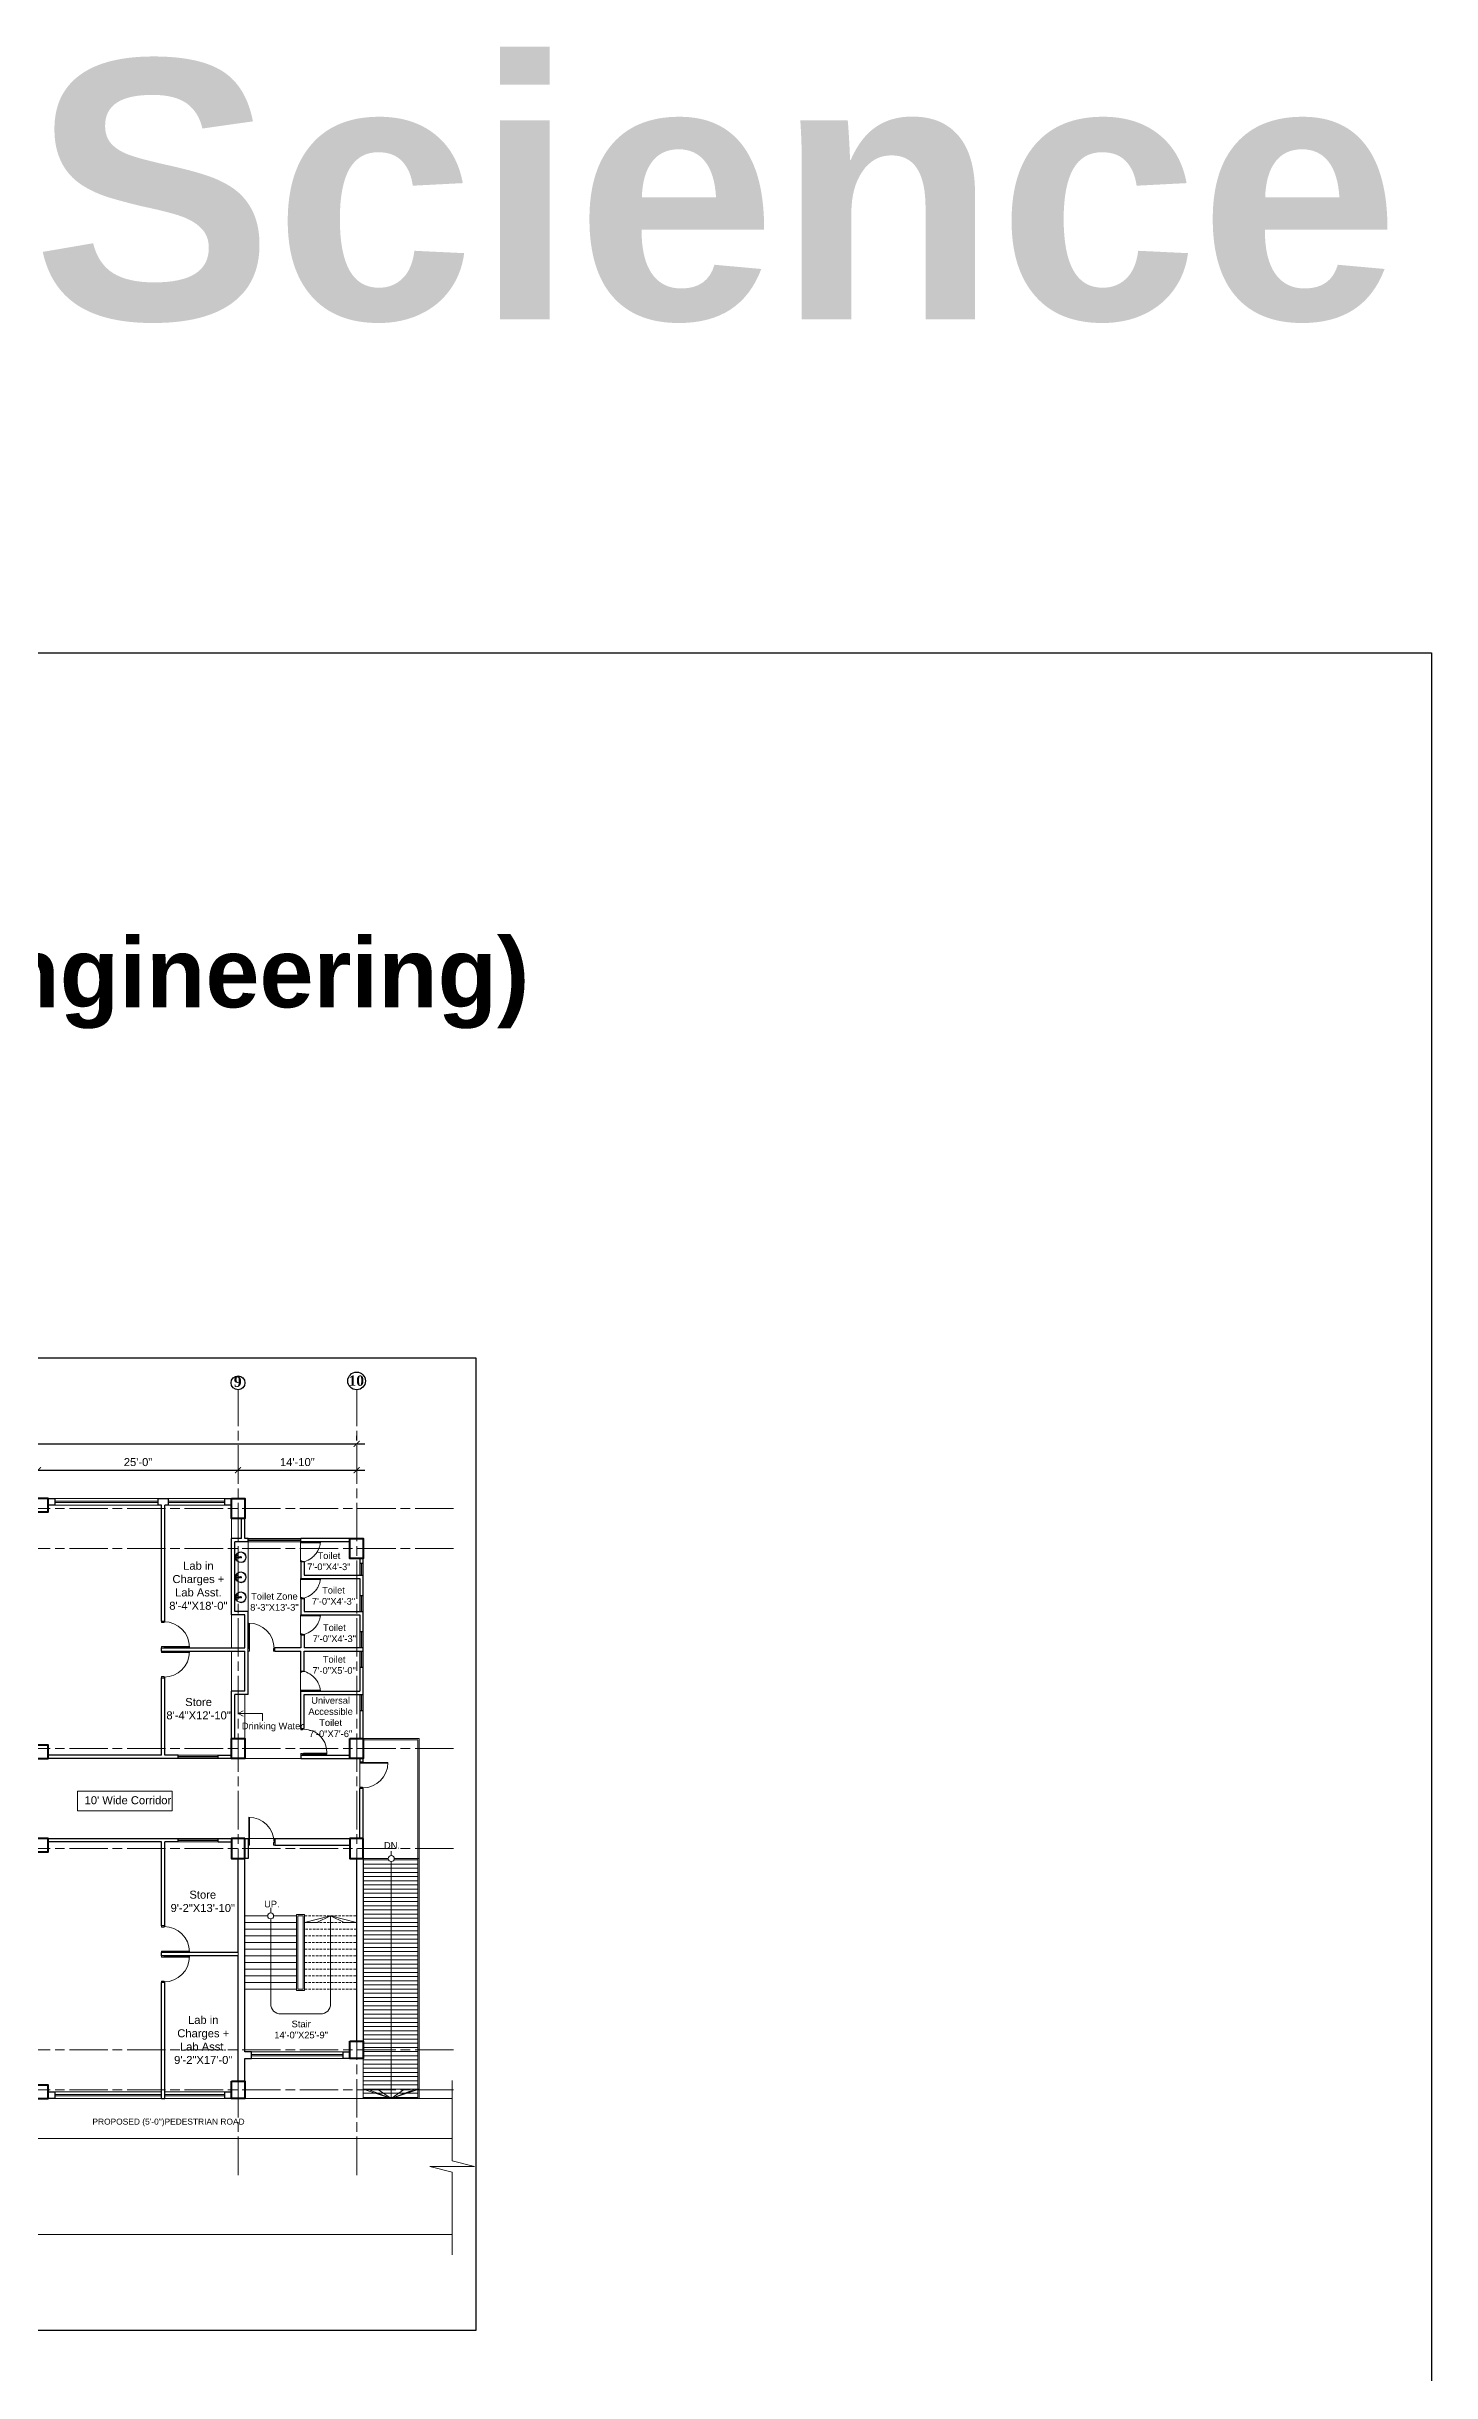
# Model space of a CAD drawing. Header units: inches. Extents: x -12 to 20935469, y -1604 to 24729220.
# Drawn here: x 20905860 to 20907937, y 24723225 to 24726713 of the extents above; entities that cross this region are included whole.
import ezdxf

# ---------------------------------------------------------------- set-up
doc = ezdxf.new("R2010")
doc.units = ezdxf.units.IN
doc.header["$LTSCALE"] = 0.03
doc.header["$MEASUREMENT"] = 0
doc.header["$PDMODE"] = 32
doc.header["$PDSIZE"] = 15
doc.linetypes.add('ACAD_ISO08W100', pattern=[36, 24, -3, 6, -3])
doc.linetypes.add('DASHED2', pattern=[0.375, 0.25, -0.125])
for name, color, linetype, lineweight in [('AV_Text', 7, 'Continuous', 9), ('column', 1, 'Continuous', 40), ('Dim Line', 252, 'Continuous', 13), ('Door', 7, 'Continuous', 18), ('Glass Line', 252, 'Continuous', 9), ('Grid Line', 252, 'Continuous', 18), ('Hatch', 253, 'Continuous', 15), ('Main Wall', 7, 'Continuous', 30), ('RAIL', 23, 'Continuous', 13), ('STAIR', 46, 'Continuous', 15), ('TOILET FIXTURE', 142, 'Continuous', 5), ('wind.', 150, 'Continuous', 20)]:
    doc.layers.add(name, color=color, linetype=linetype, lineweight=lineweight)
doc.layers.add('TEXT', color=7, linetype='Continuous')
doc.styles.add('2', font='swisscl.ttf')
doc.styles.add('RomanS', font='arial.ttf', dxfattribs={"height": 12})
doc.styles.get("Standard").update_dxf_attribs({"font": 'timesbd.ttf'})
doc.dimstyles.new('Aec_Arch_I', dxfattribs={"dimscale": 96, "dimtxt": 12, "dimasz": 0.09375, "dimexe": 0.125, "dimexo": 0.125, "dimgap": 0.0625, "dimtad": 1, "dimdec": 0, "dimzin": 3, "dimdsep": 46, "dimlunit": 4, "dimtxsty": 'RomanS', "dimblk1": 'ARCHTICK', "dimblk2": 'ARCHTICK', "dimsah": 1, "dimcen": 0.09375, "dimdle": 0.125, "dimadec": 0, "dimazin": 0, "dimtfac": 0.75, "dimtdec": 0, "dimtmove": 2, "dimatfit": 3, "dimldrblk": 'ARCHTICK', "dimfxl": 1, "dimfrac": 1, "dimtolj": 1, "dimtzin": 0, "dimarcsym": 0})

# ---------------------------------------------------------------- blocks, each defined once
blk = doc.blocks.new('$D40')
at = {"layer": 'Door'}
for p, q in [((1, 4), (1, 42)), ((2, 0), (2, 42)), ((1, 5), (0, 5)), ((2, 0), (0, 0)), ((2, 4), (1, 4)), ((39, 4), (38, 4)), ((38, 4), (38, 0)), ((40, 0), (38, 0)), ((40, 5), (39, 5)), ((39, 5), (39, 4))]:
    blk.add_line(p, q, dxfattribs=at)
blk.add_arc((1, 4), 38, 0, 90, dxfattribs=at)
blk = doc.blocks.new('sssss-flat-876')
at = {"layer": 'Door', "linetype": 'Continuous', "ltscale": 3}
blk.add_line((3666.5, 84027.2), (3666.5, 84055.7), dxfattribs=at)
at = {"layer": 'Door', "linetype": 'Continuous', "ltscale": 3, "extrusion": (-7.21527e-09, -3.35624e-18, 1), "elevation": 0}
for points in [[(3666.5, 84057.2), (3666.5, 84055.7), (3668.4, 84055.7), (3668.4, 84056.5), (3670.2, 84056.5), (3670.2, 84057.2)], [(3668.4, 84055.7), (3696.2, 84055.7), (3696.2, 84056.5), (3668.4, 84056.5)]]:
    blk.add_lwpolyline(points, close=True, dxfattribs=at)
at = {"layer": 'Door', "linetype": 'Continuous', "ltscale": 3, "flags": 128}
blk.add_lwpolyline([(3670.2, 84027.2, 0.04096), (3675.5, 84028.9, 0.082496), (3684.9, 84034.8, 0.052187), (3689.7, 84040, 0.043988), (3692.9, 84045, 0.036571), (3694.8, 84049.6, 0.034751), (3695.9, 84054.2, 0.011435), (3696.2, 84055.7)], format="xyb", dxfattribs=at)
at = {"layer": 'Door', "linetype": 'Continuous', "ltscale": 3}
blk.add_lwpolyline([(3666.5, 84027.2), (3666.5, 84028.7), (3668.4, 84028.7), (3668.4, 84027.9), (3670.2, 84027.9), (3670.2, 84027.2)], close=True, dxfattribs=at)
blk = doc.blocks.new('Door_45')
at = {"layer": 'Door'}
for p, q in [((1.5, 5), (1.5, 44)), ((1.5, 40), (2.2, 40)), ((2.2, 40), (2.2, 39.5)), ((2.2, 39.5), (2.7, 39.5)), ((2.7, 39.5), (2.7, 40)), ((2.7, 40), (3.5, 40)), ((3.5, 44), (3.5, 5)), ((0, 0), (0, 5)), ((0, 5), (1.5, 5)), ((1.5, 25.8), (2.2, 25.8)), ((1.5, 12.6), (2.2, 12.6)), ((3.5, 5), (1.5, 5)), ((1.5, 5), (1.5, 3)), ((1.5, 3), (2.5, 3)), ((2.2, 25.8), (2.2, 25.3)), ((2.2, 25.3), (2.7, 25.3)), ((2.2, 12.6), (2.2, 13.1)), ((2.2, 13.1), (2.7, 13.1)), ((2.5, 3), (2.5, 0)), ((2.7, 25.8), (3.5, 25.8)), ((2.7, 25.3), (2.7, 25.8)), ((2.7, 13.1), (2.7, 12.6)), ((2.7, 12.6), (3.5, 12.6)), ((42.5, 3), (42.5, 0)), ((43.5, 3), (42.5, 3)), ((45, 5), (43.5, 5)), ((43.5, 5), (43.5, 3)), ((45, 0), (45, 5)), ((2.5, 0), (0, 0)), ((42.5, 0), (45, 0))]:
    blk.add_line(p, q, dxfattribs=at)
blk.add_arc((4.7, 5.3), 38.8, 359.6233, 94.6685, dxfattribs=at)
blk = doc.blocks.new('7-flat-72')
at = {"layer": 'Glass Line', "color": 8, "ltscale": 20}
for p, q in [((-64478.7, 376960.5), (-64480.3, 376960.5)), ((-64480.3, 376959.5), (-64480.3, 376960.5)), ((-64480.3, 376959.5), (-64480.3, 376960.5)), ((-64480.1, 376959.5), (-64480.1, 376960.5)), ((-64479.9, 376959.5), (-64479.9, 376960.5)), ((-64479.5, 376959.5), (-64479.5, 376960.5)), ((-64479.1, 376959.5), (-64479.1, 376960.5)), ((-64478.9, 376959.5), (-64478.9, 376960.5)), ((-64478.8, 376959.5), (-64478.8, 376960.5)), ((-64478.7, 376959.5), (-64478.7, 376960.5)), ((-64476.6, 376959.4), (-64476.6, 376966.6)), ((-64475.5, 376966.6), (-64476.6, 376966.6)), ((-64475.5, 376959.4), (-64475.5, 376966.6)), ((-64473.3, 376960.5), (-64471.7, 376960.5)), ((-64473.3, 376959.5), (-64473.3, 376960.5)), ((-64473.3, 376959.5), (-64473.3, 376960.5)), ((-64473.1, 376959.5), (-64473.1, 376960.5)), ((-64472.9, 376959.5), (-64472.9, 376960.5)), ((-64472.5, 376959.5), (-64472.5, 376960.5)), ((-64472.1, 376959.5), (-64472.1, 376960.5)), ((-64471.9, 376959.5), (-64471.9, 376960.5)), ((-64471.8, 376959.5), (-64471.8, 376960.5)), ((-64471.7, 376959.5), (-64471.7, 376960.5)), ((-64478.7, 376959.5), (-64480.3, 376959.5)), ((-64480.3, 376959.1), (-64480.3, 376959.4)), ((-64478.7, 376959.4), (-64480.3, 376959.4)), ((-64478.7, 376959.1), (-64480.3, 376959.1)), ((-64480.2, 376959.4), (-64480.2, 376959.5)), ((-64478.9, 376959.4), (-64478.9, 376959.5)), ((-64478.7, 376959.1), (-64478.7, 376959.4)), ((-64475.1, 376959.4), (-64476.9, 376959.4)), ((-64476.9, 376959.1), (-64476.9, 376959.4)), ((-64475.1, 376959.1), (-64476.9, 376959.1)), ((-64475.1, 376959.1), (-64475.1, 376959.4)), ((-64473.3, 376959.5), (-64471.7, 376959.5)), ((-64473.3, 376959.1), (-64473.3, 376959.4)), ((-64473.3, 376959.4), (-64471.7, 376959.4)), ((-64473.3, 376959.1), (-64471.7, 376959.1)), ((-64473.1, 376959.4), (-64473.1, 376959.5)), ((-64471.9, 376959.4), (-64471.9, 376959.5)), ((-64471.7, 376959.1), (-64471.7, 376959.4))]:
    blk.add_line(p, q, dxfattribs=at)
blk.add_circle((-64476, 376968.4, 0), 1.08, dxfattribs=at)
for radius, start, end in [(8.1, 273.8334, 266.1883), (7.55, 274.115, 265.9068)]:
    blk.add_arc((-64476, 376968.4, 0), radius, start, end, dxfattribs=at)
blk = doc.blocks.new('SFSFSFS-flat-72')
at = {"layer": 'TOILET FIXTURE', "ltscale": 0.2}
blk.add_lwpolyline([(-3918.5, -3608.1), (-3918.5, -3602.7), (-3923.9, -3602.7), (-3923.9, -3608.1)], close=True, dxfattribs=at)
at = {"layer": 'TOILET FIXTURE', "ltscale": 20}
blk.add_blockref('7-flat-72', (60554.8, -380567.2), dxfattribs=at)
blk = doc.blocks.new('_ArchTick')
at = {"color": 0, "linetype": 'ByBlock', "lineweight": 35, "const_width": 0.15}
blk.add_lwpolyline([(-0.5, -0.5), (0.5, 0.5)], dxfattribs=at)
blk = doc.blocks.new('*D10')
at = {"layer": 'Defpoints', "color": 0, "transparency": 16777216}
for p in [(20832473.8, 24724578.2), (20832773.8, 24724578.2), (20832773.8, 24724578.2)]:
    blk.add_point(p, dxfattribs=at)
at = {"layer": 'Dim Line', "color": 0, "lineweight": -2, "transparency": 16777216}
blk.add_line((20832461.8, 24724578.2), (20832785.8, 24724578.2), dxfattribs=at)
at = {"layer": 'Dim Line', "color": 0, "lineweight": -2, "transparency": 16777216, "xscale": 9, "yscale": 9, "zscale": 9, "rotation": 180}
blk.add_blockref('_ArchTick', (20832473.8, 24724578.2), dxfattribs=at)
at = {"layer": 'Dim Line', "color": 0, "lineweight": -2, "transparency": 16777216, "xscale": 9, "yscale": 9, "zscale": 9}
blk.add_blockref('_ArchTick', (20832773.8, 24724578.2), dxfattribs=at)
at = {"layer": 'Dim Line', "color": 0, "transparency": 16777216, "insert": (20832623.8, 24724590.3), "char_height": 12, "attachment_point": 5, "style": 'RomanS'}
blk.add_mtext('\\A1;25\'-0"', dxfattribs=at)
blk = doc.blocks.new('*D11')
at = {"layer": 'Defpoints', "color": 0, "transparency": 16777216}
for p in [(20832773.8, 24724578.2), (20832951.8, 24724578.2), (20832951.8, 24724578.2)]:
    blk.add_point(p, dxfattribs=at)
at = {"layer": 'Dim Line', "color": 0, "lineweight": -2, "transparency": 16777216}
for p, q in [((20832761.8, 24724578.2), (20832963.8, 24724578.2)), ((20832951.8, 24724566.2), (20832951.8, 24724566.2))]:
    blk.add_line(p, q, dxfattribs=at)
at = {"layer": 'Dim Line', "color": 0, "lineweight": -2, "transparency": 16777216, "xscale": 9, "yscale": 9, "zscale": 9, "rotation": 180}
blk.add_blockref('_ArchTick', (20832773.8, 24724578.2), dxfattribs=at)
at = {"layer": 'Dim Line', "color": 0, "lineweight": -2, "transparency": 16777216, "xscale": 9, "yscale": 9, "zscale": 9}
blk.add_blockref('_ArchTick', (20832951.8, 24724578.2), dxfattribs=at)
at = {"layer": 'Dim Line', "color": 0, "transparency": 16777216, "insert": (20832862.8, 24724590.3), "char_height": 12, "attachment_point": 5, "style": 'RomanS'}
blk.add_mtext('\\A1;14\'-10"', dxfattribs=at)
blk = doc.blocks.new('*D13')
at = {"layer": 'Defpoints', "color": 0, "transparency": 16777216}
for p in [(20832951.8, 24724617.8), (20830948.3, 24724610.7), (20832951.8, 24724610.7)]:
    blk.add_point(p, dxfattribs=at)
at = {"layer": 'Dim Line', "color": 0, "lineweight": -2, "transparency": 16777216}
for p, q in [((20830936.3, 24724617.8), (20832963.8, 24724617.8)), ((20830948.3, 24724622.7), (20830948.3, 24724629.8)), ((20832951.8, 24724622.7), (20832951.8, 24724629.8))]:
    blk.add_line(p, q, dxfattribs=at)
at = {"layer": 'Dim Line', "color": 0, "lineweight": -2, "transparency": 16777216, "xscale": 9, "yscale": 9, "zscale": 9, "rotation": 180}
blk.add_blockref('_ArchTick', (20830948.3, 24724617.8), dxfattribs=at)
at = {"layer": 'Dim Line', "color": 0, "lineweight": -2, "transparency": 16777216, "xscale": 9, "yscale": 9, "zscale": 9}
blk.add_blockref('_ArchTick', (20832951.8, 24724617.8), dxfattribs=at)
at = {"layer": 'Dim Line', "color": 0, "transparency": 16777216, "insert": (20831950, 24724629.9), "char_height": 12, "attachment_point": 5, "style": 'RomanS'}
blk.add_mtext('\\A1;166\'-11"', dxfattribs=at)
blk = doc.blocks.new('fff')
at = {"layer": 'Grid Line', "color": 252, "linetype": 'ACAD_ISO08W100', "lineweight": 9, "ltscale": 80, "true_color": 0x939598}
for p, q in [((20832773.8, 24723521.1), (20832773.8, 24724698.8)), ((20832951.8, 24723521.1), (20832951.8, 24724698.8)), ((20833096.9, 24724520.6), (20830726.1, 24724520.6)), ((20833096.9, 24724460.6), (20830726.1, 24724460.6)), ((20833096.9, 24724160.7), (20830726.1, 24724160.7)), ((20833096.9, 24724010.7), (20830726.1, 24724010.7)), ((20833096.9, 24723708.7), (20830726.1, 24723708.7)), ((20833096.9, 24723648.8), (20830726.1, 24723648.8))]:
    blk.add_line(p, q, dxfattribs=at)
at = {"layer": 'Dim Line'}
for base, p1, p2, picture, middle in [((20832951.7523, 24724617.8128), (20830948.3088, 24724610.7482), (20832951.7523, 24724610.7482), '*D13', (20831950.0306, 24724629.9397)), ((20832773.8, 24724578.2), (20832473.8, 24724578.2), (20832773.8, 24724578.2), '*D10', (20832623.8, 24724590.3)), ((20832951.8, 24724578.2), (20832773.8, 24724578.2), (20832951.8, 24724578.2), '*D11', (20832862.8, 24724590.3))]:
    dim = blk.add_linear_dim(base=base, p1=p1, p2=p2, dimstyle='Aec_Arch_I', dxfattribs=at)
    dim.commit()
    dim.dimension.update_dxf_attribs({"geometry": picture, "text_midpoint": middle})

msp = doc.modelspace()

# ---------------------------------------------------------------- hatches: boundary and pattern name
at = {"layer": 'STAIR', "lineweight": 5}
h = msp.add_hatch(dxfattribs=at)
h.set_pattern_fill('ANSI31', color=253, scale=50, angle=135)
h.set_pattern_definition([(180, (73373.088, -4e-09), (-4e-16, -6.25), [])])
edge = h.paths.add_edge_path()
edge.add_arc((20906376.8, 24723995.7), 4.45, 180, 360)
edge.add_line((20906381.3, 24723995.7), (20906416.8, 24723995.7))
edge.add_line((20906416.8, 24723995.7), (20906416.8, 24723635.7))
edge.add_line((20906416.8, 24723635.7), (20906334.8, 24723635.7))
edge.add_line((20906334.8, 24723635.7), (20906334.8, 24723995.7))
edge.add_line((20906334.8, 24723995.7), (20906372.4, 24723995.7))

# ---------------------------------------------------------------- linework, layer by layer
at = {"color": 252, "lineweight": 5}
for p, q in [((20906161.9, 24724366.4), (20906161.9, 24724470.6)), ((20906156.9, 24724175.7), (20906156.9, 24724241.8))]:
    msp.add_line(p, q, dxfattribs=at)
at = {"lineweight": 9}
for p, q in [((20906147.3, 24724213.5), (20906154.6, 24724217.5)), ((20906147.3, 24724213.5), (20906183.5, 24724213.5)), ((20906147.3, 24724213.5), (20906154.6, 24724209.4)), ((20906183.5, 24724213.5), (20906183.5, 24724202.2))]:
    msp.add_line(p, q, dxfattribs=at)
msp.add_line((20906245.9, 24724150.9), (20906240.9, 24724150.9))
msp.add_lwpolyline([(20902428.7, 24725803.9), (20907937.3, 24725803.9), (20907937.3, 24699904.9), (20902428.7, 24699904.9)], close=True)
at = {"layer": 'column', "lineweight": 40, "ltscale": 20}
for points in [[(20905831.9, 24724535.6), (20905831.9, 24724515.6), (20905861.9, 24724515.6), (20905861.9, 24724535.6)], [(20906136.9, 24724535.6), (20906156.9, 24724535.6), (20906156.9, 24724505.6), (20906136.9, 24724505.6)], [(20906314.8, 24724475.6), (20906334.8, 24724475.6), (20906334.8, 24724445.6), (20906314.8, 24724445.6)], [(20905831.9, 24724165.7), (20905831.9, 24724145.7), (20905861.9, 24724145.7), (20905861.9, 24724165.7)], [(20906136.9, 24724175.7), (20906156.9, 24724175.7), (20906156.9, 24724145.7), (20906136.9, 24724145.7)], [(20906314.8, 24724175.7), (20906334.8, 24724175.7), (20906334.8, 24724145.7), (20906314.8, 24724145.7)], [(20905831.9, 24724025.7), (20905831.9, 24724005.7), (20905861.9, 24724005.7), (20905861.9, 24724025.7)], [(20906156.9, 24724025.7), (20906136.9, 24724025.7), (20906136.9, 24723995.7), (20906156.9, 24723995.7)], [(20906334.8, 24724025.7), (20906314.8, 24724025.7), (20906314.8, 24723995.7), (20906334.8, 24723995.7)], [(20906314.8, 24723721.7), (20906334.8, 24723721.7), (20906334.8, 24723695.7), (20906314.8, 24723695.7)], [(20905831.9, 24723655.7), (20905831.9, 24723635.7), (20905861.9, 24723635.7), (20905861.9, 24723655.7)], [(20906136.9, 24723661.7), (20906156.9, 24723661.7), (20906156.9, 24723635.7), (20906136.9, 24723635.7)]]:
    msp.add_lwpolyline(points, close=True, dxfattribs=at)
at = {"layer": 'Defpoints'}
msp.add_lwpolyline([(20904064.9, 24724746.5), (20906503.7, 24724746.5), (20906503.7, 24723288), (20904064.9, 24723288)], close=True, dxfattribs=at)
at = {"layer": 'Hatch', "lineweight": 5}
for p, q in [((20906136.9, 24724475.6), (20906136.9, 24724505.6)), ((20906136.9, 24724361.4), (20906136.9, 24724311.8)), ((20906136.9, 24724246.8), (20906136.9, 24724306.8))]:
    msp.add_line(p, q, dxfattribs=at)
at = {"layer": 'Hatch'}
for p, q in [((20906334.8, 24723995.7), (20906372.4, 24723995.7)), ((20906381.3, 24723995.7), (20906418.8, 24723995.7)), ((20906468, 24723662.9), (20906468, 24723542.2)), ((20906156.9, 24723635.7), (20906468, 24723635.8)), ((20906468, 24723533.8), (20906434.6, 24723533.8)), ((20906468, 24723525.3), (20906434.6, 24723533.8)), ((20906468, 24723542.2), (20906501.4, 24723533.8)), ((20906501.4, 24723533.8), (20906468, 24723533.8)), ((20906468, 24723525.3), (20906468, 24723401.4)), ((20904137.9, 24723431.8), (20906468, 24723431.8))]:
    msp.add_line(p, q, dxfattribs=at)
at = {"layer": 'Hatch', "lineweight": 0}
msp.add_line((20905644.8, 24723575.8), (20906468, 24723575.8), dxfattribs=at)
at = {"layer": 'Hatch', "lineweight": 5}
msp.add_lwpolyline([(20905406.9, 24724025.7), (20906329.8, 24724025.7), (20906329.8, 24724145.7), (20906240.9, 24724145.7), (20906156.9, 24724145.7), (20905406.9, 24724145.8)], dxfattribs=at)
at = {"layer": 'Hatch', "lineweight": 0}
msp.add_lwpolyline([(20905906.3, 24724096.6), (20906048.3, 24724096.6), (20906048.3, 24724067.1), (20905906.3, 24724067.1)], close=True, dxfattribs=at)
at = {"layer": 'Main Wall', "lineweight": 30}
for p, q in [((20906026.9, 24724525.6), (20906026.9, 24724535.6)), ((20906026.9, 24724535.6), (20906041.9, 24724535.6)), ((20906031.9, 24724525.6), (20906026.9, 24724525.6)), ((20906031.9, 24724351.8), (20906031.9, 24724525.6)), ((20906036.9, 24724351.8), (20906036.9, 24724525.6)), ((20906041.9, 24724525.6), (20906036.9, 24724525.6)), ((20906041.9, 24724535.6), (20906041.9, 24724525.6)), ((20906126.9, 24724535.6), (20906136.9, 24724535.6)), ((20906126.9, 24724525.6), (20906126.9, 24724535.6)), ((20906136.9, 24724525.6), (20906126.9, 24724525.6)), ((20906136.9, 24724361.4), (20906136.9, 24724475.6)), ((20906151.9, 24724475.6), (20906136.9, 24724475.6)), ((20906151.9, 24724475.6), (20906151.9, 24724505.6)), ((20906156.9, 24724475.6), (20906156.9, 24724505.6)), ((20906161.9, 24724475.6), (20906156.9, 24724475.6)), ((20906161.9, 24724470.6), (20906161.9, 24724475.6)), ((20906314.8, 24724475.6), (20906240.9, 24724475.6)), ((20906240.9, 24724470.6), (20906240.9, 24724475.6)), ((20906141.9, 24724366.4), (20906141.9, 24724470.6)), ((20906161.9, 24724470.6), (20906141.9, 24724470.6)), ((20906314.8, 24724470.6), (20906240.9, 24724470.6)), ((20906334.8, 24724439), (20906334.8, 24724445.6)), ((20906245.9, 24724440.6), (20906240.9, 24724440.6)), ((20906240.9, 24724416), (20906329.8, 24724416)), ((20906334.8, 24724390.4), (20906334.8, 24724421)), ((20906240.9, 24724386), (20906245.9, 24724386)), ((20906031.9, 24724351.8), (20906036.9, 24724351.8)), ((20906156.9, 24724361.4), (20906136.9, 24724361.4)), ((20906161.9, 24724366.4), (20906141.9, 24724366.4)), ((20906156.9, 24724311.8), (20906156.9, 24724361.4)), ((20906161.9, 24724311.8), (20906161.9, 24724366.4)), ((20906240.9, 24724361.4), (20906329.8, 24724361.4)), ((20906329.8, 24724361.4), (20906329.8, 24724335.8)), ((20906334.8, 24724335.8), (20906334.8, 24724366.4)), ((20906031.9, 24724306.8), (20906031.9, 24724311.8)), ((20906031.9, 24724311.8), (20906156.9, 24724311.8)), ((20906031.9, 24724306.8), (20906156.9, 24724306.8)), ((20906156.9, 24724246.8), (20906156.9, 24724306.8)), ((20906161.9, 24724241.8), (20906161.9, 24724311.8)), ((20906201.9, 24724306.8), (20906201.9, 24724311.8)), ((20906201.9, 24724306.8), (20906240.9, 24724306.8)), ((20906240.9, 24724331.4), (20906245.9, 24724331.4)), ((20906240.9, 24724276.8), (20906240.9, 24724306.8)), ((20906334.8, 24724311.8), (20906245.9, 24724311.8)), ((20906245.9, 24724306.8), (20906334.8, 24724306.8)), ((20906245.9, 24724276.8), (20906245.9, 24724306.8)), ((20906334.8, 24724335.8), (20906329.8, 24724335.8)), ((20906334.8, 24724306.8), (20906334.8, 24724311.8)), ((20906031.9, 24724150.7), (20906031.9, 24724266.8)), ((20906031.9, 24724266.8), (20906036.9, 24724266.8)), ((20906036.9, 24724150.7), (20906036.9, 24724266.8)), ((20906240.9, 24724276.8), (20906245.9, 24724276.8)), ((20906329.8, 24724282.8), (20906334.8, 24724282.8)), ((20906329.8, 24724282.8), (20906329.8, 24724246.8)), ((20906334.8, 24724241.8), (20906334.8, 24724282.8)), ((20906136.9, 24724175.7), (20906136.9, 24724246.8)), ((20906156.9, 24724246.8), (20906136.9, 24724246.8)), ((20906141.9, 24724175.7), (20906141.9, 24724241.8)), ((20906161.9, 24724241.8), (20906141.9, 24724241.8)), ((20906240.9, 24724190.9), (20906240.9, 24724246.8)), ((20906240.9, 24724246.8), (20906329.8, 24724246.8)), ((20906245.9, 24724190.9), (20906245.9, 24724241.8)), ((20906245.9, 24724241.8), (20906334.8, 24724241.8)), ((20906329.8, 24724217.8), (20906329.8, 24724175.7)), ((20906329.8, 24724217.8), (20906334.8, 24724217.8)), ((20906334.8, 24724175.7), (20906334.8, 24724217.8)), ((20906240.9, 24724190.9), (20906245.9, 24724190.9)), ((20906031.9, 24724150.7), (20905861.9, 24724150.7)), ((20906056.9, 24724145.7), (20905861.9, 24724145.7)), ((20906056.9, 24724150.7), (20906036.9, 24724150.7)), ((20906056.9, 24724145.7), (20906056.9, 24724150.7)), ((20906240.9, 24724150.9), (20906314.8, 24724150.9)), ((20906240.9, 24724150.9), (20906240.9, 24724145.9)), ((20906240.9, 24724145.9), (20906314.8, 24724145.9)), ((20906329.8, 24724025.7), (20906329.8, 24724100.7)), ((20906334.8, 24724100.7), (20906329.8, 24724100.7)), ((20906334.8, 24724100.7), (20906329.8, 24724100.7)), ((20906334.8, 24724025.7), (20906334.8, 24724100.7)), ((20905861.9, 24724025.7), (20906056.9, 24724025.7)), ((20906056.9, 24724025.7), (20906056.9, 24724025.7)), ((20906056.9, 24724020.7), (20906056.9, 24724025.7)), ((20906116.9, 24724020.7), (20906116.9, 24724025.7)), ((20906116.9, 24724025.7), (20906136.9, 24724025.7)), ((20906201.9, 24724025.8), (20906314.8, 24724025.8)), ((20906201.9, 24724025.8), (20906201.9, 24724015.7)), ((20906031.9, 24724020.7), (20905861.9, 24724020.7)), ((20906031.9, 24723894.8), (20906031.9, 24724020.7)), ((20906056.9, 24724020.7), (20906036.9, 24724020.7)), ((20906036.9, 24723894.8), (20906036.9, 24724020.7)), ((20906116.9, 24724020.7), (20906136.9, 24724020.7)), ((20906146.9, 24723854.8), (20906146.9, 24723995.7)), ((20906156.9, 24723705.7), (20906156.9, 24723995.7)), ((20906201.9, 24724015.7), (20906314.8, 24724015.7)), ((20906324.8, 24723995.7), (20906324.8, 24723721.7)), ((20906334.8, 24723995.7), (20906334.8, 24723721.7)), ((20906036.9, 24723894.8), (20906031.9, 24723894.8)), ((20906031.9, 24723849.8), (20906031.9, 24723854.8)), ((20906146.9, 24723854.8), (20906031.9, 24723854.8)), ((20906146.9, 24723849.8), (20906031.9, 24723849.8)), ((20906146.9, 24723661.7), (20906146.9, 24723849.8)), ((20906031.9, 24723635.7), (20906031.9, 24723809.8)), ((20906036.9, 24723809.8), (20906031.9, 24723809.8)), ((20906036.9, 24723635.7), (20906036.9, 24723809.8)), ((20906156.9, 24723661.7), (20906156.9, 24723695.7)), ((20906031.9, 24723635.7), (20906036.9, 24723635.7))]:
    msp.add_line(p, q, dxfattribs=at)
for points in [[(20905861.9, 24724535.6), (20905871.9, 24724535.6), (20905871.9, 24724525.6), (20905861.9, 24724525.6)], [(20906329.8, 24724445.6), (20906329.8, 24724439)], [(20906240.9, 24724440.6), (20906240.9, 24724416)], [(20906245.9, 24724440.6), (20906245.9, 24724421), (20906334.8, 24724421)], [(20906329.8, 24724439), (20906334.8, 24724439)], [(20906329.8, 24724416), (20906329.8, 24724390.4)], [(20906240.9, 24724386), (20906240.9, 24724361.4)], [(20906245.9, 24724386), (20906245.9, 24724366.4), (20906334.8, 24724366.4)], [(20906329.8, 24724390.4), (20906334.8, 24724390.4)], [(20906240.9, 24724311.8), (20906201.9, 24724311.8)], [(20906240.9, 24724331.4), (20906240.9, 24724311.8)], [(20906245.9, 24724331.4), (20906245.9, 24724311.8)], [(20906156.9, 24723695.7), (20906166.9, 24723695.7), (20906166.9, 24723705.7), (20906156.9, 24723705.7)], [(20906314.8, 24723695.7), (20906304.8, 24723695.7), (20906304.8, 24723705.7), (20906314.8, 24723705.7)], [(20905861.9, 24723645.7), (20905871.9, 24723645.7), (20905871.9, 24723635.7), (20905861.9, 24723635.7)], [(20906136.9, 24723635.7), (20906126.9, 24723635.7), (20906126.9, 24723645.7), (20906136.9, 24723645.7)]]:
    msp.add_lwpolyline(points, dxfattribs=at)
for points in [[(20906116.9, 24724150.7), (20906136.9, 24724150.7), (20906136.9, 24724145.7), (20906116.9, 24724145.7)], [(20906329.8, 24724140.7), (20906334.8, 24724140.7), (20906334.8, 24724145.7), (20906329.8, 24724145.7)], [(20906161.9, 24723995.7), (20906156.9, 24723995.7), (20906156.9, 24724025.7), (20906161.9, 24724025.7)]]:
    msp.add_lwpolyline(points, close=True, dxfattribs=at)
at = {"layer": 'RAIL', "lineweight": 9}
for p, q in [((20906334.8, 24723650), (20906341, 24723650)), ((20906418.8, 24723650), (20906412.6, 24723650))]:
    msp.add_line(p, q, dxfattribs=at)
at = {"layer": 'RAIL', "color": 6, "lineweight": 5}
for points in [[(20906246.8, 24723911.7), (20906234.8, 24723911.7), (20906234.8, 24723797.7), (20906246.8, 24723797.7)], [(20906244.8, 24723909.7), (20906236.8, 24723909.7), (20906236.8, 24723799.7), (20906244.8, 24723799.7)]]:
    msp.add_lwpolyline(points, close=True, dxfattribs=at)
at = {"layer": 'STAIR', "color": 253, "lineweight": 5}
for p, q in [((20906334.8, 24724175.7), (20906418.8, 24724175.7)), ((20906334.8, 24724173.7), (20906416.8, 24724173.7)), ((20906416.8, 24724173.7), (20906416.8, 24723635.7)), ((20906418.8, 24724175.7), (20906418.8, 24723635.7)), ((20906376.8, 24724000.2), (20906376.8, 24724007)), ((20906334.8, 24723695.7), (20906334.8, 24723635.8)), ((20906376.8, 24723635.8), (20906334.8, 24723650)), ((20906341, 24723650), (20906376.8, 24723635.8)), ((20906376.8, 24723635.8), (20906418.8, 24723650)), ((20906412.6, 24723650), (20906376.8, 24723635.8))]:
    msp.add_line(p, q, dxfattribs=at)
at = {"layer": 'STAIR', "lineweight": 9}
msp.add_line((20906195.9, 24723921.8), (20906195.9, 24723914.2), dxfattribs=at)
at = {"layer": 'STAIR', "color": 32, "lineweight": 5}
for p, q in [((20906156.9, 24723909.7), (20906191.4, 24723909.7)), ((20906156.9, 24723899.7), (20906234.8, 24723899.7)), ((20906156.9, 24723889.7), (20906234.8, 24723889.7)), ((20906200.3, 24723909.7), (20906234.8, 24723909.7)), ((20906156.9, 24723879.7), (20906234.8, 24723879.7)), ((20906156.9, 24723869.7), (20906234.8, 24723869.7)), ((20906156.9, 24723859.7), (20906234.8, 24723859.7)), ((20906156.9, 24723849.7), (20906234.8, 24723849.7)), ((20906156.9, 24723839.7), (20906234.8, 24723839.7)), ((20906156.9, 24723829.7), (20906234.8, 24723829.7)), ((20906156.9, 24723819.7), (20906234.8, 24723819.7)), ((20906156.9, 24723809.7), (20906234.8, 24723809.7)), ((20906156.9, 24723799.7), (20906234.8, 24723799.7))]:
    msp.add_line(p, q, dxfattribs=at)
at = {"layer": 'STAIR', "color": 32, "linetype": 'DASHED2', "lineweight": 5, "ltscale": 500}
for p, q in [((20906246.8, 24723909.7), (20906324.8, 24723909.7)), ((20906246.8, 24723899.7), (20906324.8, 24723899.7)), ((20906324.8, 24723889.7), (20906246.8, 24723889.7)), ((20906246.8, 24723879.7), (20906324.8, 24723879.7)), ((20906246.8, 24723869.7), (20906324.8, 24723869.7)), ((20906246.8, 24723859.7), (20906324.8, 24723859.7)), ((20906246.8, 24723849.7), (20906324.8, 24723849.7)), ((20906246.8, 24723839.7), (20906324.8, 24723839.7)), ((20906246.8, 24723829.7), (20906324.8, 24723829.7)), ((20906246.8, 24723819.7), (20906324.8, 24723819.7)), ((20906246.8, 24723809.7), (20906324.8, 24723809.7)), ((20906246.8, 24723799.7), (20906324.8, 24723799.7))]:
    msp.add_line(p, q, dxfattribs=at)
at = {"layer": 'STAIR', "color": 253, "lineweight": 5}
msp.add_lwpolyline([(20906376.8, 24723991.3), (20906376.8, 24723635.8), (20906334.8, 24723650), (20906355.9, 24723649.9), (20906376.8, 24723635.8), (20906416.8, 24723650), (20906396.6, 24723650), (20906376.8, 24723635.8)], dxfattribs=at)
at = {"layer": 'STAIR', "lineweight": 9}
msp.add_lwpolyline([(20906285.8, 24723909.7), (20906324.8, 24723899.7), (20906306.2, 24723899.7), (20906285.8, 24723909.7), (20906246.8, 24723899.7), (20906265.3, 24723899.7), (20906285.8, 24723909.7), (20906285.8, 24723777.7, -0.414214), (20906270.8, 24723762.7), (20906210.9, 24723762.7, -0.414214), (20906195.9, 24723777.7), (20906195.9, 24723905.3)], format="xyb", dxfattribs=at)
at = {"layer": 'STAIR', "color": 253, "lineweight": 5}
msp.add_circle((20906376.8, 24723995.7), 4.45, dxfattribs=at)
at = {"layer": 'STAIR', "lineweight": 9}
msp.add_circle((20906195.9, 24723909.7), 4.45, dxfattribs=at)
at = {"layer": 'TEXT'}
for centre, radius in [((20906324.8, 24724712), 13.3), ((20906146.9, 24724709.2), 10.4)]:
    msp.add_circle(centre, radius, dxfattribs=at)
at = {"layer": 'wind.', "lineweight": 5}
for p, q in [((20905871.9, 24724535.6), (20906026.9, 24724535.6)), ((20905871.9, 24724525.6), (20906031.9, 24724525.6)), ((20906036.9, 24724525.6), (20906126.9, 24724525.6)), ((20906240.9, 24724475.6), (20906161.9, 24724475.6)), ((20906240.9, 24724473.6), (20906161.9, 24724473.6)), ((20906240.9, 24724472.6), (20906161.9, 24724472.6)), ((20906240.9, 24724470.6), (20906161.9, 24724470.6)), ((20906329.8, 24724421), (20906329.8, 24724439)), ((20906331.8, 24724421), (20906331.8, 24724439)), ((20906332.8, 24724421), (20906332.8, 24724439)), ((20906334.8, 24724421), (20906334.8, 24724439)), ((20906329.8, 24724366.4), (20906329.8, 24724390.4)), ((20906331.8, 24724366.4), (20906331.8, 24724390.4)), ((20906332.8, 24724366.4), (20906332.8, 24724390.4)), ((20906334.8, 24724366.4), (20906334.8, 24724390.4)), ((20906329.8, 24724311.8), (20906329.8, 24724335.8)), ((20906329.8, 24724282.8), (20906329.8, 24724306.8)), ((20906331.8, 24724311.8), (20906331.8, 24724335.8)), ((20906331.8, 24724282.8), (20906331.8, 24724306.8)), ((20906332.8, 24724311.8), (20906332.8, 24724335.8)), ((20906332.8, 24724282.8), (20906332.8, 24724306.8)), ((20906334.8, 24724311.8), (20906334.8, 24724335.8)), ((20906334.8, 24724282.8), (20906334.8, 24724306.8)), ((20906329.8, 24724217.8), (20906329.8, 24724241.8)), ((20906331.8, 24724217.8), (20906331.8, 24724241.8)), ((20906332.8, 24724217.8), (20906332.8, 24724241.8)), ((20906334.8, 24724217.8), (20906334.8, 24724241.8)), ((20906056.9, 24724150.7), (20906116.9, 24724150.7)), ((20906056.9, 24724148.7), (20906116.9, 24724148.7)), ((20906056.9, 24724147.7), (20906116.9, 24724147.7)), ((20906056.9, 24724145.7), (20906116.9, 24724145.7)), ((20906056.9, 24724025.7), (20906116.9, 24724025.7)), ((20906056.9, 24724023.7), (20906116.9, 24724023.7)), ((20906056.9, 24724022.7), (20906116.9, 24724022.7)), ((20906056.9, 24724020.7), (20906116.9, 24724020.7)), ((20906304.8, 24723705.7), (20906166.5, 24723705.7)), ((20906304.8, 24723701.7), (20906166.9, 24723701.7)), ((20906304.8, 24723699.7), (20906166.9, 24723699.7)), ((20906304.8, 24723695.7), (20906166.9, 24723695.7)), ((20905871.9, 24723645.7), (20906031.9, 24723645.7)), ((20905871.9, 24723641.7), (20906031.9, 24723641.7)), ((20905871.9, 24723641.7), (20906031.9, 24723641.7)), ((20905871.9, 24723639.7), (20906031.9, 24723639.7)), ((20905871.9, 24723639.7), (20906031.9, 24723639.7)), ((20906036.9, 24723645.7), (20906126.9, 24723645.7)), ((20906036.9, 24723641.7), (20906126.9, 24723641.7)), ((20906036.9, 24723641.7), (20906126.9, 24723641.7)), ((20906036.9, 24723639.7), (20906126.9, 24723639.7)), ((20905871.9, 24723635.7), (20906031.9, 24723635.7)), ((20906036.9, 24723635.7), (20906126.9, 24723635.7))]:
    msp.add_line(p, q, dxfattribs=at)
at = {"layer": 'wind.'}
for p, q in [((20905871.9, 24724531.6), (20906026.9, 24724531.7)), ((20905871.9, 24724529.6), (20906026.9, 24724529.7)), ((20906041.9, 24724535.6), (20906126.9, 24724535.6)), ((20906041.9, 24724531.7), (20906126.9, 24724531.7)), ((20906041.9, 24724529.7), (20906126.9, 24724529.7)), ((20906334.8, 24724475.6), (20906334.8, 24724475.6))]:
    msp.add_line(p, q, dxfattribs=at)

# ---------------------------------------------------------------- block references
msp.add_blockref('fff', (73373.1, 0))
at = {"color": 252, "lineweight": 5, "xscale": -1, "rotation": 270}
msp.add_blockref('SFSFSFS-flat-72', (20909750, 24728368.8), dxfattribs=at)
at = {"layer": 'Door', "ltscale": 20}
for p in [(20902574.3, 24640413.4), (20902574.3, 24640358.8), (20902574.3, 24640304.2)]:
    msp.add_blockref('sssss-flat-876', p, dxfattribs=at)
at = {"layer": 'Door', "xscale": -1, "rotation": 270}
for p in [(20906031.9, 24724311.8), (20906031.9, 24723854.8)]:
    msp.add_blockref('$D40', p, dxfattribs=at)
at = {"layer": 'Door'}
for p in [(20906161.9, 24724306.8), (20906161.9, 24724015.7)]:
    msp.add_blockref('$D40', p, dxfattribs=at)
at = {"layer": 'Door', "rotation": 270}
for p in [(20906031.9, 24724306.8), (20906329.8, 24724140.7), (20906031.9, 24723849.8)]:
    msp.add_blockref('$D40', p, dxfattribs=at)
at = {"layer": 'Door', "ltscale": 20, "xscale": -1, "rotation": 180}
msp.add_blockref('sssss-flat-876', (20902574.3, 24808304), dxfattribs=at)
at = {"layer": 'Door', "color": 250, "ltscale": 20, "xscale": -0.8888888888759539, "yscale": 0.8888888888759539, "zscale": 0.8888888888759539, "rotation": 270}
msp.add_blockref('Door_45', (20906240.9, 24724150.9), dxfattribs=at)
at = {"layer": 'TOILET FIXTURE', "ltscale": 20, "xscale": -1, "rotation": 270}
for p in [(20909750, 24728338.8), (20909750, 24728308.8)]:
    msp.add_blockref('SFSFSFS-flat-72', p, dxfattribs=at)

# ---------------------------------------------------------------- texts
at = {"layer": 'AV_Text', "ltscale": 20, "insert": (20906161.9, 24723605.7), "char_height": 9, "width": 238.55, "attachment_point": 3}
msp.add_mtext('\\pxqc;{\\fArial CE|b0|i0|c0|p34;PROPOSED (5\'-0")PEDESTRIAN ROAD }', dxfattribs=at)
at = {"layer": 'TEXT', "color": 250, "lineweight": 30, "ltscale": 20, "attachment_point": 1, "style": '2'}
for s, width, gutter_width, insert, char_height in [('\\pxt11;{\\fArial|b1|i0|c0|p34;\\C256;Computer Science}', 5558.502, 10.1, (20903125, 24726692.7), 388.5), ('\\pxt11;{\\fArial|b1|i0|c0|p34;\\C256;Academic Building - 3\\P(Computer Science Engineering)}', 2797.686, 2.72, (20904324.5, 24725550.6), 104.343)]:
    msp.add_mtext_dynamic_manual_height_columns(s, width=width, gutter_width=gutter_width, heights=[0], dxfattribs=dict(at, insert=insert, char_height=char_height))
at = {"layer": 'TEXT', "char_height": 15.44, "width": 227.458, "attachment_point": 8, "rotation": 0}
for s, insert in [('\\A1;10', (20906324.3, 24724704.5)), ('\\A1;9', (20906146.4, 24724702.9))]:
    msp.add_mtext(s, dxfattribs=dict(at, insert=insert))
at = {"layer": 'TEXT', "color": 30, "lineweight": 5, "ltscale": 20, "attachment_point": 2, "style": '2'}
for s, width, gutter_width, insert, char_height in [('{\\fArial|b0|i0|c0|p34;\\C0;Lab in Charges + Lab Asst. \\P8\'-4"X18\'-0"}', 97.777, 0.5, (20906087.4, 24724440.9), 12), ('{\\fArial|b0|i0|c0|p34;\\C0;Toilet \\P7\'-0"X4\'-3"}', 104.76, 0.5, (20906283.2, 24724455), 10), ('{\\fArial|b0|i0|c0|p34;\\C0;Toilet Zone\\P8\'-3"X13\'-3"}', 104.76, 0.5, (20906201.5, 24724394.1), 10), ('{\\fArial|b0|i0|c0|p34;\\C0;Toilet \\P7\'-0"X4\'-3"}', 104.76, 0.5, (20906290.1, 24724403.2), 10), ('{\\fArial|b0|i0|c0|p34;\\C0;Toilet \\P7\'-0"X4\'-3"}', 104.76, 0.5, (20906291.4, 24724347.1), 10), ('{\\fArial|b0|i0|c0|p34;\\C0;Toilet \\P7\'-0"X5\'-0"}', 104.76, 0.5, (20906291.1, 24724299.5), 10), ('{\\fArial|b0|i0|c0|p34;\\C0;Store\\P8\'-4"X12\'-10"}', 104.76, 0.5, (20906087.7, 24724236.5), 12), ('{\\fArial|b0|i0|c0|p34;\\C0;Universal Accessible Toilet\\P7\'-0"X7\'-6"}', 88.036, 0.35, (20906285.8, 24724237.9), 10), ('\\pxsm1;{\\fArial|b0|i0|c0|p34;\\C0;Drinking Water }', 88.563, 0.282, (20906198.8, 24724199.6), 10), ("\\pxsm1,qc;{\\fArial|b0|i0|c0|p34;\\C0;10' Wide Corridor}", 227.89, 0.75, (20905981.7, 24724089.2), 12), ('{\\fArial|b0|i0|c0|p34;\\C0;DN.}', 104.76, 0.5, (20906377.8, 24724020.5), 10), ('{\\fArial|b0|i0|c0|p34;\\C0;Store\\P9\'-2"X13\'-10"}', 104.76, 0.5, (20906094, 24723947.6), 12), ('{\\fArial|b0|i0|c0|p34;\\C0;UP.}', 104.76, 0.5, (20906197.7, 24723932.5), 10), ('{\\fArial|b0|i0|c0|p34;\\C0;Lab in Charges + Lab Asst. \\P9\'-2"X17\'-0"}', 104.76, 0.5, (20906094.7, 24723759.7), 12), ('{\\fArial|b0|i0|c0|p34;\\C0;Stair\\P14\'-0"X25\'-9"}', 104.76, 0.5, (20906241.6, 24723752.7), 10)]:
    msp.add_mtext_dynamic_manual_height_columns(s, width=width, gutter_width=gutter_width, heights=[0], dxfattribs=dict(at, insert=insert, char_height=char_height))

doc.saveas('drawing.dxf')
